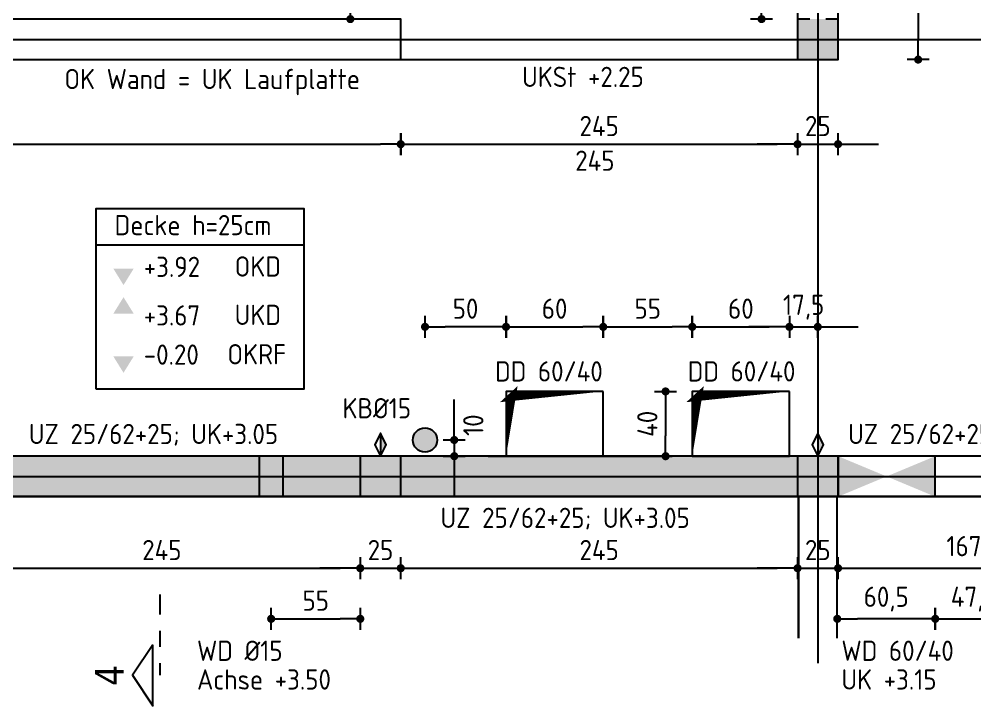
# Model space of a CAD drawing. Extents: x 399 to 532, y -4 to 185.
# Drawn here: x 435.76 to 441.66, y 164.04 to 168.28 of the extents above; entities that cross this region are included whole.
import ezdxf
from ezdxf.enums import TextEntityAlignment as Align

# ---------------------------------------------------------------- set-up
doc = ezdxf.new("R2010")
doc.units = 0
doc.header["$LTSCALE"] = 0.5
doc.header["$MEASUREMENT"] = 0
doc.header["$PDMODE"] = 2
for name, pattern in [('AUSGEZOGEN', [1000.01, 1000, 0.01]), ('DASHDOTSMALL', [1.05, 0.5, -0.25, 0.05, -0.25]), ('HIDDEN', [0.375, 0.25, -0.125]), ('STRICHPUNKT2', [0.55, 0.25, -0.125, 0.05, -0.125])]:
    doc.linetypes.add(name, pattern=pattern)
doc.layers.get('0').update_dxf_attribs({"linetype": 'CONTINUOUS'})
doc.layers.get('Defpoints').update_dxf_attribs({"linetype": 'CONTINUOUS'})
for name, color, linetype in [('0_H10', 13, 'CONTINUOUS'), ('ACHSEN', 7, 'CONTINUOUS'), ('BETON', 7, 'CONTINUOUS'), ('DD', 7, 'CONTINUOUS'), ('Decke', 7, 'CONTINUOUS'), ('Decke Lignatur', 21, 'CONTINUOUS'), ('DRUEBER', 7, 'CONTINUOUS'), ('HILFE', 7, 'CONTINUOUS'), ('HOLZ-ANS', 21, 'CONTINUOUS'), ('KB', 9, 'CONTINUOUS'), ('koten', 7, 'CONTINUOUS'), ('MASSE', 7, 'CONTINUOUS'), ('SCHNITTE', 7, 'CONTINUOUS'), ('Sichtbeton', 7, 'CONTINUOUS'), ('Sturz', 7, 'CONTINUOUS'), ('TEXT', 7, 'CONTINUOUS'), ('UZ', 7, 'CONTINUOUS'), ('WD', 7, 'CONTINUOUS')]:
    doc.layers.add(name, color=color, linetype=linetype)
doc.styles.add('HELV', font='tahoma.ttf')
doc.styles.add('TXT', font='isocp.shx')
doc.dimstyles.new('DOT_I', dxfattribs={"dimscale": 0.5, "dimtxt": 0.25, "dimasz": 0.25, "dimexe": 0.1, "dimexo": 0.3, "dimgap": 0.1, "dimtad": 1, "dimdec": 3, "dimzin": 3, "dimtxsty": 'TXT', "dimblk": 'DOT', "dimblk1": 'DOT', "dimblk2": 'DOT', "dimsah": 1, "dimcen": 0.1, "dimse1": 1, "dimse2": 1, "dimazin": 0, "dimtfac": 1, "dimtdec": 4, "dimtix": 1, "dimtmove": 2, "dimatfit": 3, "dimldrblk": 'DOT', "dimfxl": 0.7, "dimfxlon": 1, "dimtvp": 1, "dimtolj": 1, "dimtzin": 0, "dimarcsym": 0})

# ---------------------------------------------------------------- blocks, each defined once
blk = doc.blocks.new('DKB00')
at = {"layer": 'KB', "linetype": 'AUSGEZOGEN'}
h = blk.add_hatch(color=11, dxfattribs=at)
edge = h.paths.add_edge_path()
edge.add_arc((-8.0849, -8.38), 0.075, 0, 360)
at = {"color": 0, "linetype": 'ByBlock'}
blk.add_circle((-8.0849, -8.38), 0.075, dxfattribs=at)
blk = doc.blocks.new('Beton 1.OG')
at = {"color": 0, "linetype": 'ByBlock', "flags": 128}
for points in [[(17.035, 2.7), (17.285, 2.7), (17.285, 2.95), (17.035, 2.95)], [(17.285, 0.25), (8.935, 0.25), (8.935, 0), (17.285, 0)]]:
    blk.add_lwpolyline(points, close=True, dxfattribs=at)
blk = doc.blocks.new('okrd_u')
at = {"layer": 'koten', "color": 7, "linetype": 'Continuous'}
blk.add_solid([(-0.125, -0.202), (0.125, -0.202), (0, 0)], dxfattribs=at)
at = {"layer": 'koten', "style": 'TXT'}
blk.add_attdef('OKRD', (0.25, -0.35), '', height=0.25, dxfattribs=at)
blk = doc.blocks.new('okrd_o')
at = {"layer": 'koten', "color": 7, "linetype": 'Continuous'}
blk.add_solid([(-0.125, 0.202), (0.125, 0.202), (0, 0)], dxfattribs=at)
at = {"layer": 'koten', "style": 'TXT'}
blk.add_attdef('OKRD', (0.25, 0.1), '', height=0.25, dxfattribs=at)
blk = doc.blocks.new('DOT')
at = {"layer": 'MASSE', "color": 7, "linetype": 'Continuous'}
for p, q in [((0, 0.54), (0, -0.54)), ((0, 0), (-1, 0))]:
    blk.add_line(p, q, dxfattribs=at)
at = {"layer": 'MASSE', "color": 7, "linetype": 'Continuous', "const_width": 0.2}
blk.add_lwpolyline([(-0.1, 0, 1), (0.1, 0, 1)], format="xyb", close=True, dxfattribs=at)
blk = doc.blocks.new('*D403')
at = {"layer": 'Defpoints', "color": 0, "linetype": 'AUSGEZOGEN', "transparency": 16777216}
for p in [(432.466, 167.509), (438.116, 167.509), (438.116, 167.509)]:
    blk.add_point(p, dxfattribs=at)
at = {"layer": 'MASSE', "color": 0, "linetype": 'AUSGEZOGEN', "lineweight": -2, "transparency": 16777216}
blk.add_line((432.591, 167.509), (437.991, 167.509), dxfattribs=at)
at = {"layer": 'MASSE', "color": 0, "linetype": 'AUSGEZOGEN', "lineweight": -2, "transparency": 16777216, "xscale": 0.125, "yscale": 0.125, "zscale": 0.125, "rotation": 180}
blk.add_blockref('DOT', (432.466, 167.509), dxfattribs=at)
at = {"layer": 'MASSE', "color": 0, "linetype": 'AUSGEZOGEN', "lineweight": -2, "transparency": 16777216, "xscale": 0.125, "yscale": 0.125, "zscale": 0.125}
blk.add_blockref('DOT', (438.116, 167.509), dxfattribs=at)
at = {"layer": 'MASSE', "color": 0, "linetype": 'AUSGEZOGEN', "transparency": 16777216, "insert": (435.291, 167.6215), "char_height": 0.125, "attachment_point": 5, "style": 'TXT'}
blk.add_mtext('\\A1;565', dxfattribs=at)
blk = doc.blocks.new('*D404')
at = {"layer": 'Defpoints', "color": 0, "linetype": 'AUSGEZOGEN', "transparency": 16777216}
for p in [(438.116, 167.509), (440.566, 167.509), (440.566, 167.509)]:
    blk.add_point(p, dxfattribs=at)
at = {"layer": 'MASSE', "color": 0, "linetype": 'AUSGEZOGEN', "lineweight": -2, "transparency": 16777216}
blk.add_line((438.241, 167.509), (440.441, 167.509), dxfattribs=at)
at = {"layer": 'MASSE', "color": 0, "linetype": 'AUSGEZOGEN', "lineweight": -2, "transparency": 16777216, "xscale": 0.125, "yscale": 0.125, "zscale": 0.125, "rotation": 180}
blk.add_blockref('DOT', (438.116, 167.509), dxfattribs=at)
at = {"layer": 'MASSE', "color": 0, "linetype": 'AUSGEZOGEN', "lineweight": -2, "transparency": 16777216, "xscale": 0.125, "yscale": 0.125, "zscale": 0.125}
blk.add_blockref('DOT', (440.566, 167.509), dxfattribs=at)
at = {"layer": 'MASSE', "color": 0, "linetype": 'AUSGEZOGEN', "transparency": 16777216, "insert": (439.341, 167.6215), "char_height": 0.125, "attachment_point": 5, "style": 'TXT'}
blk.add_mtext('\\A1;245', dxfattribs=at)
blk = doc.blocks.new('*D405')
at = {"layer": 'Defpoints', "color": 0, "linetype": 'AUSGEZOGEN', "transparency": 16777216}
for p in [(440.566, 167.509), (440.816, 167.509), (440.816, 167.509)]:
    blk.add_point(p, dxfattribs=at)
at = {"layer": 'MASSE', "color": 0, "linetype": 'AUSGEZOGEN', "lineweight": -2, "transparency": 16777216}
for p, q in [((440.441, 167.509), (440.316, 167.509)), ((440.566, 167.509), (440.816, 167.509)), ((440.941, 167.509), (441.066, 167.509))]:
    blk.add_line(p, q, dxfattribs=at)
at = {"layer": 'MASSE', "color": 0, "linetype": 'AUSGEZOGEN', "lineweight": -2, "transparency": 16777216, "xscale": 0.125, "yscale": 0.125, "zscale": 0.125}
blk.add_blockref('DOT', (440.566, 167.509), dxfattribs=at)
at = {"layer": 'MASSE', "color": 0, "linetype": 'AUSGEZOGEN', "lineweight": -2, "transparency": 16777216, "xscale": 0.125, "yscale": 0.125, "zscale": 0.125, "rotation": 180}
blk.add_blockref('DOT', (440.816, 167.509), dxfattribs=at)
at = {"layer": 'MASSE', "color": 0, "linetype": 'AUSGEZOGEN', "transparency": 16777216, "insert": (440.691, 167.6215), "char_height": 0.125, "attachment_point": 5, "style": 'TXT'}
blk.add_mtext('\\A1;25', dxfattribs=at)
blk = doc.blocks.new('*D449')
at = {"layer": 'Defpoints', "color": 0, "linetype": 'AUSGEZOGEN', "transparency": 16777216}
for p in [(435.416, 164.8896), (437.866, 164.8896), (437.866, 164.8896)]:
    blk.add_point(p, dxfattribs=at)
at = {"layer": 'MASSE', "color": 0, "linetype": 'AUSGEZOGEN', "lineweight": -2, "transparency": 16777216}
blk.add_line((435.541, 164.8896), (437.741, 164.8896), dxfattribs=at)
at = {"layer": 'MASSE', "color": 0, "linetype": 'AUSGEZOGEN', "lineweight": -2, "transparency": 16777216, "xscale": 0.125, "yscale": 0.125, "zscale": 0.125, "rotation": 180}
blk.add_blockref('DOT', (435.416, 164.8896), dxfattribs=at)
at = {"layer": 'MASSE', "color": 0, "linetype": 'AUSGEZOGEN', "lineweight": -2, "transparency": 16777216, "xscale": 0.125, "yscale": 0.125, "zscale": 0.125}
blk.add_blockref('DOT', (437.866, 164.8896), dxfattribs=at)
at = {"layer": 'MASSE', "color": 0, "linetype": 'AUSGEZOGEN', "transparency": 16777216, "insert": (436.641, 165.0021), "char_height": 0.125, "attachment_point": 5, "style": 'TXT'}
blk.add_mtext('\\A1;245', dxfattribs=at)
blk = doc.blocks.new('*D450')
at = {"layer": 'Defpoints', "color": 0, "linetype": 'AUSGEZOGEN', "transparency": 16777216}
for p in [(437.866, 164.8896), (438.116, 164.8896), (438.116, 164.8896)]:
    blk.add_point(p, dxfattribs=at)
at = {"layer": 'MASSE', "color": 0, "linetype": 'AUSGEZOGEN', "lineweight": -2, "transparency": 16777216}
for p, q in [((437.741, 164.8896), (437.616, 164.8896)), ((437.866, 164.8896), (438.116, 164.8896)), ((438.241, 164.8896), (438.366, 164.8896))]:
    blk.add_line(p, q, dxfattribs=at)
at = {"layer": 'MASSE', "color": 0, "linetype": 'AUSGEZOGEN', "lineweight": -2, "transparency": 16777216, "xscale": 0.125, "yscale": 0.125, "zscale": 0.125}
blk.add_blockref('DOT', (437.866, 164.8896), dxfattribs=at)
at = {"layer": 'MASSE', "color": 0, "linetype": 'AUSGEZOGEN', "lineweight": -2, "transparency": 16777216, "xscale": 0.125, "yscale": 0.125, "zscale": 0.125, "rotation": 180}
blk.add_blockref('DOT', (438.116, 164.8896), dxfattribs=at)
at = {"layer": 'MASSE', "color": 0, "linetype": 'AUSGEZOGEN', "transparency": 16777216, "insert": (437.991, 165.0021), "char_height": 0.125, "attachment_point": 5, "style": 'TXT'}
blk.add_mtext('\\A1;25', dxfattribs=at)
blk = doc.blocks.new('*D451')
at = {"layer": 'Defpoints', "color": 0, "linetype": 'AUSGEZOGEN', "transparency": 16777216}
for p in [(438.116, 164.8896), (440.566, 164.8896), (440.566, 164.8896)]:
    blk.add_point(p, dxfattribs=at)
at = {"layer": 'MASSE', "color": 0, "linetype": 'AUSGEZOGEN', "lineweight": -2, "transparency": 16777216}
blk.add_line((438.241, 164.8896), (440.441, 164.8896), dxfattribs=at)
at = {"layer": 'MASSE', "color": 0, "linetype": 'AUSGEZOGEN', "lineweight": -2, "transparency": 16777216, "xscale": 0.125, "yscale": 0.125, "zscale": 0.125, "rotation": 180}
blk.add_blockref('DOT', (438.116, 164.8896), dxfattribs=at)
at = {"layer": 'MASSE', "color": 0, "linetype": 'AUSGEZOGEN', "lineweight": -2, "transparency": 16777216, "xscale": 0.125, "yscale": 0.125, "zscale": 0.125}
blk.add_blockref('DOT', (440.566, 164.8896), dxfattribs=at)
at = {"layer": 'MASSE', "color": 0, "linetype": 'AUSGEZOGEN', "transparency": 16777216, "insert": (439.341, 165.0021), "char_height": 0.125, "attachment_point": 5, "style": 'TXT'}
blk.add_mtext('\\A1;245', dxfattribs=at)
blk = doc.blocks.new('*D452')
at = {"layer": 'Defpoints', "color": 0, "linetype": 'AUSGEZOGEN', "transparency": 16777216}
for p in [(440.566, 164.8896), (440.816, 164.8896), (440.816, 164.8896)]:
    blk.add_point(p, dxfattribs=at)
at = {"layer": 'MASSE', "color": 0, "linetype": 'AUSGEZOGEN', "lineweight": -2, "transparency": 16777216}
for p, q in [((440.441, 164.8896), (440.316, 164.8896)), ((440.566, 164.8896), (440.816, 164.8896)), ((440.941, 164.8896), (441.066, 164.8896))]:
    blk.add_line(p, q, dxfattribs=at)
at = {"layer": 'MASSE', "color": 0, "linetype": 'AUSGEZOGEN', "lineweight": -2, "transparency": 16777216, "xscale": 0.125, "yscale": 0.125, "zscale": 0.125}
blk.add_blockref('DOT', (440.566, 164.8896), dxfattribs=at)
at = {"layer": 'MASSE', "color": 0, "linetype": 'AUSGEZOGEN', "lineweight": -2, "transparency": 16777216, "xscale": 0.125, "yscale": 0.125, "zscale": 0.125, "rotation": 180}
blk.add_blockref('DOT', (440.816, 164.8896), dxfattribs=at)
at = {"layer": 'MASSE', "color": 0, "linetype": 'AUSGEZOGEN', "transparency": 16777216, "insert": (440.691, 165.0021), "char_height": 0.125, "attachment_point": 5, "style": 'TXT'}
blk.add_mtext('\\A1;25', dxfattribs=at)
blk = doc.blocks.new('*D453')
at = {"layer": 'Defpoints', "color": 0, "linetype": 'AUSGEZOGEN', "transparency": 16777216}
for p in [(440.816, 164.8896), (442.491, 164.8896), (442.491, 164.8896)]:
    blk.add_point(p, dxfattribs=at)
at = {"layer": 'MASSE', "color": 0, "linetype": 'AUSGEZOGEN', "lineweight": -2, "transparency": 16777216}
blk.add_line((440.941, 164.8896), (442.366, 164.8896), dxfattribs=at)
at = {"layer": 'MASSE', "color": 0, "linetype": 'AUSGEZOGEN', "lineweight": -2, "transparency": 16777216, "xscale": 0.125, "yscale": 0.125, "zscale": 0.125, "rotation": 180}
blk.add_blockref('DOT', (440.816, 164.8896), dxfattribs=at)
at = {"layer": 'MASSE', "color": 0, "linetype": 'AUSGEZOGEN', "lineweight": -2, "transparency": 16777216, "xscale": 0.125, "yscale": 0.125, "zscale": 0.125}
blk.add_blockref('DOT', (442.491, 164.8896), dxfattribs=at)
at = {"layer": 'MASSE', "color": 0, "linetype": 'AUSGEZOGEN', "transparency": 16777216, "insert": (441.6535, 165.0115), "char_height": 0.125, "attachment_point": 5, "style": 'TXT'}
blk.add_mtext('\\A1;167,5', dxfattribs=at)
blk = doc.blocks.new('*D427')
at = {"layer": 'Defpoints', "color": 0, "linetype": 'AUSGEZOGEN', "transparency": 16777216}
for p in [(441.3106, 170.9817), (441.3106, 168.0317), (441.3106, 168.0317)]:
    blk.add_point(p, dxfattribs=at)
at = {"layer": 'MASSE', "color": 0, "linetype": 'AUSGEZOGEN', "lineweight": -2, "transparency": 16777216}
blk.add_line((441.3106, 170.8567), (441.3106, 168.1567), dxfattribs=at)
at = {"layer": 'MASSE', "color": 0, "linetype": 'AUSGEZOGEN', "lineweight": -2, "transparency": 16777216, "xscale": 0.125, "yscale": 0.125, "zscale": 0.125}
for p, rotation in [((441.3106, 170.9817), 90), ((441.3106, 168.0317), 270)]:
    blk.add_blockref('DOT', p, dxfattribs=dict(at, rotation=rotation))
at = {"layer": 'MASSE', "color": 0, "linetype": 'AUSGEZOGEN', "transparency": 16777216, "insert": (441.1981, 169.5067), "char_height": 0.125, "attachment_point": 5, "rotation": 90, "style": 'TXT'}
blk.add_mtext('\\A1;295', dxfattribs=at)
blk = doc.blocks.new('Beton EG')
at = {"color": 0, "linetype": 'ByBlock', "flags": 128}
for points in [[(17.035, 2.7), (17.285, 2.7), (17.285, 5.65), (17.035, 5.65)], [(8.935, 2.7), (14.585, 2.7), (14.585, 2.95), (8.935, 2.95)], [(14.335, 0), (14.585, 0), (14.585, 0.25), (14.335, 0.25)], [(17.035, 0), (17.285, 0), (17.285, 0.25), (17.035, 0.25)]]:
    blk.add_lwpolyline(points, close=True, dxfattribs=at)
blk = doc.blocks.new('*D702')
at = {"layer": 'Defpoints', "color": 0, "linetype": 'AUSGEZOGEN', "transparency": 16777216}
for p in [(437.8048, 170.7317), (437.8048, 168.2817), (437.8048, 168.2817)]:
    blk.add_point(p, dxfattribs=at)
at = {"layer": 'MASSE', "color": 0, "linetype": 'AUSGEZOGEN', "lineweight": -2, "transparency": 16777216}
blk.add_line((437.8048, 170.6067), (437.8048, 168.4067), dxfattribs=at)
at = {"layer": 'MASSE', "color": 0, "linetype": 'AUSGEZOGEN', "lineweight": -2, "transparency": 16777216, "xscale": 0.125, "yscale": 0.125, "zscale": 0.125}
for p, rotation in [((437.8048, 170.7317), 90), ((437.8048, 168.2817), 270)]:
    blk.add_blockref('DOT', p, dxfattribs=dict(at, rotation=rotation))
at = {"layer": 'MASSE', "color": 0, "linetype": 'AUSGEZOGEN', "transparency": 16777216, "insert": (437.6923, 169.5067), "char_height": 0.125, "attachment_point": 5, "rotation": 90, "style": 'TXT'}
blk.add_mtext('\\A1;245', dxfattribs=at)
blk = doc.blocks.new('DD00')
at = {"color": 0, "linetype": 'ByBlock'}
for points in [[(15.775, -15.675), (15.175, -15.675), (15.175, -16.075), (15.775, -16.075)], [(16.925, -15.675), (16.325, -15.675), (16.325, -16.075), (16.925, -16.075)]]:
    blk.add_lwpolyline(points, close=True, dxfattribs=at)
at = {"layer": 'DD', "color": 15, "linetype": 'AUSGEZOGEN'}
for points in [[(15.175, -16.075, 0, 0.0652, 0), (15.2075, -15.6777, 0, 0, 0), (15.1766, -15.7061, 0.0622, 0, 0), (15.775, -15.675, 0, 0, 0)], [(16.325, -16.075, 0, 0.0652, 0), (16.3575, -15.6777, 0, 0, 0), (16.3266, -15.7061, 0.0622, 0, 0), (16.925, -15.675, 0, 0, 0)]]:
    blk.add_lwpolyline(points, format="xyseb", dxfattribs=at)
blk = doc.blocks.new('*D641')
at = {"layer": 'Defpoints', "color": 0, "linetype": 'AUSGEZOGEN', "transparency": 16777216}
for p in [(438.2661, 166.3806), (438.2661, 166.3806), (438.766, 166.3806)]:
    blk.add_point(p, dxfattribs=at)
at = {"layer": 'MASSE', "color": 0, "linetype": 'AUSGEZOGEN', "lineweight": -2, "transparency": 16777216}
blk.add_line((438.641, 166.3806), (438.3911, 166.3806), dxfattribs=at)
at = {"layer": 'MASSE', "color": 0, "linetype": 'AUSGEZOGEN', "lineweight": -2, "transparency": 16777216, "xscale": 0.125, "yscale": 0.125, "zscale": 0.125, "rotation": 180}
blk.add_blockref('DOT', (438.2661, 166.3806), dxfattribs=at)
at = {"layer": 'MASSE', "color": 0, "linetype": 'AUSGEZOGEN', "lineweight": -2, "transparency": 16777216, "xscale": 0.125, "yscale": 0.125, "zscale": 0.125}
blk.add_blockref('DOT', (438.766, 166.3806), dxfattribs=at)
at = {"layer": 'MASSE', "color": 0, "linetype": 'AUSGEZOGEN', "transparency": 16777216, "insert": (438.516, 166.4931), "char_height": 0.125, "attachment_point": 5, "style": 'TXT'}
blk.add_mtext('\\A1;50', dxfattribs=at)
blk = doc.blocks.new('*D642')
at = {"layer": 'Defpoints', "color": 0, "linetype": 'AUSGEZOGEN', "transparency": 16777216}
for p in [(438.766, 166.3806), (439.366, 166.3806), (439.366, 166.3806)]:
    blk.add_point(p, dxfattribs=at)
at = {"layer": 'MASSE', "color": 0, "linetype": 'AUSGEZOGEN', "lineweight": -2, "transparency": 16777216}
blk.add_line((438.891, 166.3806), (439.241, 166.3806), dxfattribs=at)
at = {"layer": 'MASSE', "color": 0, "linetype": 'AUSGEZOGEN', "lineweight": -2, "transparency": 16777216, "xscale": 0.125, "yscale": 0.125, "zscale": 0.125, "rotation": 180}
blk.add_blockref('DOT', (438.766, 166.3806), dxfattribs=at)
at = {"layer": 'MASSE', "color": 0, "linetype": 'AUSGEZOGEN', "lineweight": -2, "transparency": 16777216, "xscale": 0.125, "yscale": 0.125, "zscale": 0.125}
blk.add_blockref('DOT', (439.366, 166.3806), dxfattribs=at)
at = {"layer": 'MASSE', "color": 0, "linetype": 'AUSGEZOGEN', "transparency": 16777216, "insert": (439.066, 166.4931), "char_height": 0.125, "attachment_point": 5, "style": 'TXT'}
blk.add_mtext('\\A1;60', dxfattribs=at)
blk = doc.blocks.new('*D643')
at = {"layer": 'Defpoints', "color": 0, "linetype": 'AUSGEZOGEN', "transparency": 16777216}
for p in [(439.366, 166.3806), (439.916, 166.3806), (439.916, 166.3806)]:
    blk.add_point(p, dxfattribs=at)
at = {"layer": 'MASSE', "color": 0, "linetype": 'AUSGEZOGEN', "lineweight": -2, "transparency": 16777216}
blk.add_line((439.491, 166.3806), (439.791, 166.3806), dxfattribs=at)
at = {"layer": 'MASSE', "color": 0, "linetype": 'AUSGEZOGEN', "lineweight": -2, "transparency": 16777216, "xscale": 0.125, "yscale": 0.125, "zscale": 0.125, "rotation": 180}
blk.add_blockref('DOT', (439.366, 166.3806), dxfattribs=at)
at = {"layer": 'MASSE', "color": 0, "linetype": 'AUSGEZOGEN', "lineweight": -2, "transparency": 16777216, "xscale": 0.125, "yscale": 0.125, "zscale": 0.125}
blk.add_blockref('DOT', (439.916, 166.3806), dxfattribs=at)
at = {"layer": 'MASSE', "color": 0, "linetype": 'AUSGEZOGEN', "transparency": 16777216, "insert": (439.641, 166.4931), "char_height": 0.125, "attachment_point": 5, "style": 'TXT'}
blk.add_mtext('\\A1;55', dxfattribs=at)
blk = doc.blocks.new('*D644')
at = {"layer": 'Defpoints', "color": 0, "linetype": 'AUSGEZOGEN', "transparency": 16777216}
for p in [(439.916, 166.3806), (440.516, 166.3806), (440.516, 166.3806)]:
    blk.add_point(p, dxfattribs=at)
at = {"layer": 'MASSE', "color": 0, "linetype": 'AUSGEZOGEN', "lineweight": -2, "transparency": 16777216}
blk.add_line((440.041, 166.3806), (440.391, 166.3806), dxfattribs=at)
at = {"layer": 'MASSE', "color": 0, "linetype": 'AUSGEZOGEN', "lineweight": -2, "transparency": 16777216, "xscale": 0.125, "yscale": 0.125, "zscale": 0.125, "rotation": 180}
blk.add_blockref('DOT', (439.916, 166.3806), dxfattribs=at)
at = {"layer": 'MASSE', "color": 0, "linetype": 'AUSGEZOGEN', "lineweight": -2, "transparency": 16777216, "xscale": 0.125, "yscale": 0.125, "zscale": 0.125}
blk.add_blockref('DOT', (440.516, 166.3806), dxfattribs=at)
at = {"layer": 'MASSE', "color": 0, "linetype": 'AUSGEZOGEN', "transparency": 16777216, "insert": (440.216, 166.4931), "char_height": 0.125, "attachment_point": 5, "style": 'TXT'}
blk.add_mtext('\\A1;60', dxfattribs=at)
blk = doc.blocks.new('*D645')
at = {"layer": 'Defpoints', "color": 0, "linetype": 'AUSGEZOGEN', "transparency": 16777216}
for p in [(440.516, 166.3806), (440.691, 166.3806), (440.691, 166.3806)]:
    blk.add_point(p, dxfattribs=at)
at = {"layer": 'MASSE', "color": 0, "linetype": 'AUSGEZOGEN', "lineweight": -2, "transparency": 16777216}
for p, q in [((440.391, 166.3806), (440.266, 166.3806)), ((440.516, 166.3806), (440.691, 166.3806)), ((440.816, 166.3806), (440.941, 166.3806))]:
    blk.add_line(p, q, dxfattribs=at)
at = {"layer": 'MASSE', "color": 0, "linetype": 'AUSGEZOGEN', "lineweight": -2, "transparency": 16777216, "xscale": 0.125, "yscale": 0.125, "zscale": 0.125}
blk.add_blockref('DOT', (440.516, 166.3806), dxfattribs=at)
at = {"layer": 'MASSE', "color": 0, "linetype": 'AUSGEZOGEN', "lineweight": -2, "transparency": 16777216, "xscale": 0.125, "yscale": 0.125, "zscale": 0.125, "rotation": 180}
blk.add_blockref('DOT', (440.691, 166.3806), dxfattribs=at)
at = {"layer": 'MASSE', "color": 0, "linetype": 'AUSGEZOGEN', "transparency": 16777216, "insert": (440.6035, 166.5024), "char_height": 0.125, "attachment_point": 5, "style": 'TXT'}
blk.add_mtext('\\A1;17,5', dxfattribs=at)
blk = doc.blocks.new('*D646')
at = {"layer": 'Defpoints', "color": 0, "linetype": 'AUSGEZOGEN', "transparency": 16777216}
for p in [(439.7512, 165.9817), (439.7512, 165.5817), (439.7512, 165.5817)]:
    blk.add_point(p, dxfattribs=at)
at = {"layer": 'MASSE', "color": 0, "linetype": 'AUSGEZOGEN', "lineweight": -2, "transparency": 16777216}
blk.add_line((439.7512, 165.8567), (439.7512, 165.7067), dxfattribs=at)
at = {"layer": 'MASSE', "color": 0, "linetype": 'AUSGEZOGEN', "lineweight": -2, "transparency": 16777216, "xscale": 0.125, "yscale": 0.125, "zscale": 0.125}
for p, rotation in [((439.7512, 165.9817), 90), ((439.7512, 165.5817), 270)]:
    blk.add_blockref('DOT', p, dxfattribs=dict(at, rotation=rotation))
at = {"layer": 'MASSE', "color": 0, "linetype": 'AUSGEZOGEN', "transparency": 16777216, "insert": (439.6387, 165.7817), "char_height": 0.125, "attachment_point": 5, "rotation": 90, "style": 'TXT'}
blk.add_mtext('\\A1;40', dxfattribs=at)
blk = doc.blocks.new('*D647')
at = {"layer": 'Defpoints', "color": 0, "linetype": 'AUSGEZOGEN', "transparency": 16777216}
for p in [(438.4463, 165.6817), (438.4463, 165.5817), (438.4463, 165.5817)]:
    blk.add_point(p, dxfattribs=at)
at = {"layer": 'MASSE', "color": 0, "linetype": 'AUSGEZOGEN', "lineweight": -2, "transparency": 16777216}
for p, q in [((438.4463, 165.8067), (438.4463, 165.9317)), ((438.4463, 165.6817), (438.4463, 165.5817)), ((438.4463, 165.4567), (438.4463, 165.3317))]:
    blk.add_line(p, q, dxfattribs=at)
at = {"layer": 'MASSE', "color": 0, "linetype": 'AUSGEZOGEN', "lineweight": -2, "transparency": 16777216, "xscale": 0.125, "yscale": 0.125, "zscale": 0.125}
for p, rotation in [((438.4463, 165.6817), 270), ((438.4463, 165.5817), 90)]:
    blk.add_blockref('DOT', p, dxfattribs=dict(at, rotation=rotation))
at = {"layer": 'MASSE', "color": 0, "linetype": 'AUSGEZOGEN', "transparency": 16777216, "insert": (438.564, 165.7734), "char_height": 0.125, "attachment_point": 5, "rotation": 90, "style": 'TXT'}
blk.add_mtext('\\A1;10', dxfattribs=at)
blk = doc.blocks.new('WD00')
at = {"color": 0, "linetype": 'ByBlock'}
for points in [[(13.65, -16.325), (13.8, -16.325), (13.8, -16.075), (13.65, -16.075)], [(17.225, -16.325), (17.825, -16.325), (17.825, -16.075), (17.225, -16.075)]]:
    blk.add_lwpolyline(points, close=True, dxfattribs=at)
at = {"layer": 'WD', "color": 1, "linetype": 'ByBlock'}
for points in [[(13.65, -16.325), (13.65, -16.075), (13.8, -16.075), (13.8, -16.325)], [(17.225, -16.325), (17.225, -16.075), (17.825, -16.075), (17.825, -16.325)]]:
    blk.add_solid(points, dxfattribs=at)
blk = doc.blocks.new('*D621')
at = {"layer": 'Defpoints', "color": 0, "linetype": 'AUSGEZOGEN', "transparency": 16777216}
for p in [(440.811, 164.577), (440.811, 164.577), (441.416, 164.577)]:
    blk.add_point(p, dxfattribs=at)
at = {"layer": 'MASSE', "color": 0, "linetype": 'AUSGEZOGEN', "lineweight": -2, "transparency": 16777216}
blk.add_line((441.291, 164.577), (440.936, 164.577), dxfattribs=at)
at = {"layer": 'MASSE', "color": 0, "linetype": 'AUSGEZOGEN', "lineweight": -2, "transparency": 16777216, "xscale": 0.125, "yscale": 0.125, "zscale": 0.125, "rotation": 180}
blk.add_blockref('DOT', (440.811, 164.577), dxfattribs=at)
at = {"layer": 'MASSE', "color": 0, "linetype": 'AUSGEZOGEN', "lineweight": -2, "transparency": 16777216, "xscale": 0.125, "yscale": 0.125, "zscale": 0.125}
blk.add_blockref('DOT', (441.416, 164.577), dxfattribs=at)
at = {"layer": 'MASSE', "color": 0, "linetype": 'AUSGEZOGEN', "transparency": 16777216, "insert": (441.1135, 164.6989), "char_height": 0.125, "attachment_point": 5, "style": 'TXT'}
blk.add_mtext('\\A1;60,5', dxfattribs=at)
blk = doc.blocks.new('*D622')
at = {"layer": 'Defpoints', "color": 0, "linetype": 'AUSGEZOGEN', "transparency": 16777216}
for p in [(441.416, 164.577), (441.8914, 164.577), (441.8914, 164.577)]:
    blk.add_point(p, dxfattribs=at)
at = {"layer": 'MASSE', "color": 0, "linetype": 'AUSGEZOGEN', "lineweight": -2, "transparency": 16777216}
blk.add_line((441.541, 164.577), (441.7664, 164.577), dxfattribs=at)
at = {"layer": 'MASSE', "color": 0, "linetype": 'AUSGEZOGEN', "lineweight": -2, "transparency": 16777216, "xscale": 0.125, "yscale": 0.125, "zscale": 0.125, "rotation": 180}
blk.add_blockref('DOT', (441.416, 164.577), dxfattribs=at)
at = {"layer": 'MASSE', "color": 0, "linetype": 'AUSGEZOGEN', "lineweight": -2, "transparency": 16777216, "xscale": 0.125, "yscale": 0.125, "zscale": 0.125}
blk.add_blockref('DOT', (441.8914, 164.577), dxfattribs=at)
at = {"layer": 'MASSE', "color": 0, "linetype": 'AUSGEZOGEN', "transparency": 16777216, "insert": (441.6537, 164.6989), "char_height": 0.125, "attachment_point": 5, "style": 'TXT'}
blk.add_mtext('\\A1;47,5', dxfattribs=at)
blk = doc.blocks.new('*D627')
at = {"layer": 'Defpoints', "color": 0, "linetype": 'AUSGEZOGEN', "transparency": 16777216}
for p in [(440.3439, 168.8967), (440.3439, 168.2817), (440.3439, 168.2817)]:
    blk.add_point(p, dxfattribs=at)
at = {"layer": 'MASSE', "color": 0, "linetype": 'AUSGEZOGEN', "lineweight": -2, "transparency": 16777216}
blk.add_line((440.3439, 168.7717), (440.3439, 168.4067), dxfattribs=at)
at = {"layer": 'MASSE', "color": 0, "linetype": 'AUSGEZOGEN', "lineweight": -2, "transparency": 16777216, "xscale": 0.125, "yscale": 0.125, "zscale": 0.125}
for p, rotation in [((440.3439, 168.8967), 90), ((440.3439, 168.2817), 270)]:
    blk.add_blockref('DOT', p, dxfattribs=dict(at, rotation=rotation))
at = {"layer": 'MASSE', "color": 0, "linetype": 'AUSGEZOGEN', "transparency": 16777216, "insert": (440.222, 168.5892), "char_height": 0.125, "attachment_point": 5, "rotation": 90, "style": 'TXT'}
blk.add_mtext('\\A1;61,5', dxfattribs=at)
blk = doc.blocks.new('Achsen EG')
at = {"color": 0, "linetype": 'ByBlock', "lineweight": -2}
for p, q in [((17.1, 1.9945), (17.1, -17.3536)), ((-4.6233, -13.5), (28.2854, -13.5)), ((-4.6233, -16.2), (28.2854, -16.2))]:
    blk.add_line(p, q, dxfattribs=at)
blk = doc.blocks.new('*D726')
at = {"layer": 'Defpoints', "color": 0, "linetype": 'AUSGEZOGEN', "transparency": 16777216}
for p in [(437.316, 164.577), (437.866, 164.577), (437.866, 164.577)]:
    blk.add_point(p, dxfattribs=at)
at = {"layer": 'MASSE', "color": 0, "linetype": 'AUSGEZOGEN', "lineweight": -2, "transparency": 16777216}
blk.add_line((437.441, 164.577), (437.741, 164.577), dxfattribs=at)
at = {"layer": 'MASSE', "color": 0, "linetype": 'AUSGEZOGEN', "lineweight": -2, "transparency": 16777216, "xscale": 0.125, "yscale": 0.125, "zscale": 0.125, "rotation": 180}
blk.add_blockref('DOT', (437.316, 164.577), dxfattribs=at)
at = {"layer": 'MASSE', "color": 0, "linetype": 'AUSGEZOGEN', "lineweight": -2, "transparency": 16777216, "xscale": 0.125, "yscale": 0.125, "zscale": 0.125}
blk.add_blockref('DOT', (437.866, 164.577), dxfattribs=at)
at = {"layer": 'MASSE', "color": 0, "linetype": 'AUSGEZOGEN', "transparency": 16777216, "insert": (437.591, 164.6895), "char_height": 0.125, "attachment_point": 5, "style": 'TXT'}
blk.add_mtext('\\A1;55', dxfattribs=at)
blk = doc.blocks.new('SB')
at = {"color": 0, "linetype": 'ByBlock'}
blk.add_line((0, 0.1414), (0, 0), dxfattribs=at)
blk.add_lwpolyline([(0, 0), (0.035, 0.0707), (0, 0.1414), (-0.035, 0.071)], close=True, dxfattribs=at)
blk.add_solid([(0, 0), (0, 0.1414), (0.035, 0.0707)], dxfattribs=at)
blk = doc.blocks.new('SCHN-2')
at = {"layer": 'SCHNITTE', "color": 6, "linetype": 'Continuous'}
blk.add_lwpolyline([(0.378, 0.088), (0, 0.34), (-0.378, 0.088)], close=True, dxfattribs=at)
at = {"layer": 'SCHNITTE', "color": 1, "linetype": 'DASHDOTSMALL', "style": 'HELV'}
blk.add_attdef('SCHN-2', text='', height=0.35, dxfattribs=at).set_placement((0, 0.45), align=Align.CENTER)

msp = doc.modelspace()

# ---------------------------------------------------------------- hatches: boundary and pattern name
at = {"layer": '0_H10', "linetype": 'AUSGEZOGEN'}
h = msp.add_hatch(color=256, dxfattribs=at)
h.paths.add_polyline_path([(440.816, 179.0817), (432.466, 179.0817), (432.466, 178.8317), (440.816, 178.8317)])
h.paths.add_polyline_path([(449.691, 178.8317), (449.691, 179.0817), (449.351, 179.0817), (449.351, 178.8317)])
h.paths.add_polyline_path([(443.516, 177.5817), (443.516, 178.8317), (448.216, 178.8317), (448.216, 179.0817), (442.491, 179.0817), (442.491, 178.8317), (443.266, 178.8317), (443.266, 177.5817)])
h.paths.add_polyline_path([(449.441, 171.5017), (449.441, 165.5817), (446.866, 165.5817), (446.866, 167.5317), (444.566, 167.5317), (444.566, 166.8667), (444.816, 166.8667), (444.816, 167.2817), (446.616, 167.2817), (446.616, 165.5817), (444.816, 165.5817), (444.816, 165.7667), (444.566, 165.7667), (444.566, 165.5817), (443.516, 165.5817), (443.516, 165.7667), (443.266, 165.7667), (443.266, 165.5817), (442.491, 165.5817), (442.491, 165.3317), (449.691, 165.3317), (449.691, 171.5017)])
h.paths.add_polyline_path([(449.441, 175.0117), (449.441, 172.5517), (449.691, 172.5517), (449.691, 175.0117)])
h.paths.add_polyline_path([(449.691, 176.0617), (449.691, 176.3817), (443.516, 176.3817), (443.516, 176.4817), (443.266, 176.4817), (443.266, 176.0317), (443.516, 176.0317), (443.516, 176.1317), (449.441, 176.1317), (449.441, 176.0617)])
h.paths.add_polyline_path([(451.586, 168.0067), (451.836, 168.0067), (451.836, 176.4067), (451.586, 176.4067)])
h.paths.add_polyline_path([(443.516, 172.5017), (443.266, 172.5017), (443.266, 175.0217), (443.516, 175.0217)])
h.paths.add_polyline_path([(430.791, 179.0817), (423.531, 179.0817), (423.531, 178.8017), (419.931, 178.8017), (419.931, 178.5517), (423.531, 178.5517), (423.531, 175.0005), (423.831, 175.0005), (423.831, 178.8317), (430.791, 178.8317)])
h.paths.add_polyline_path([(430.791, 165.5817), (423.831, 165.5817), (423.831, 172.6767), (423.531, 172.6767), (423.531, 165.3317), (430.791, 165.3317)])
h.paths.add_polyline_path([(443.516, 169.1167), (443.266, 169.1167), (443.266, 171.4917), (443.516, 171.4917)], flags=17)
h.paths.add_polyline_path([(440.816, 165.5817), (432.466, 165.5817), (432.466, 165.3317), (440.816, 165.3317)])
h.paths.add_polyline_path([(425.266, 176.1317), (425.516, 176.1317), (425.516, 176.3817), (425.266, 176.3817)], flags=17)
h.paths.add_polyline_path([(429.766, 176.1317), (430.016, 176.1317), (430.016, 176.3817), (429.766, 176.3817)], flags=17)
h.paths.add_polyline_path([(440.566, 176.1317), (440.816, 176.1317), (440.816, 176.3817), (440.566, 176.3817)])
h.paths.add_polyline_path([(432.466, 176.1317), (432.716, 176.1317), (432.716, 176.3817), (432.466, 176.3817)])
h.paths.add_polyline_path([(425.266, 168.0317), (425.516, 168.0317), (425.516, 168.2817), (425.266, 168.2817)], flags=17)
h.paths.add_polyline_path([(429.766, 168.0317), (430.016, 168.0317), (430.016, 168.2817), (429.766, 168.2817)], flags=17)
h.paths.add_polyline_path([(440.566, 168.0317), (440.816, 168.0317), (440.816, 168.2817), (440.566, 168.2817)])
h.paths.add_polyline_path([(432.466, 168.0317), (432.716, 168.0317), (432.716, 168.2817), (432.466, 168.2817)])

# ---------------------------------------------------------------- linework, layer by layer
at = {"layer": 'Decke', "linetype": 'Continuous'}
msp.add_lwpolyline([(423.531, 165.3317), (449.691, 165.3317), (449.691, 181.7817), (423.531, 181.7817), (419.761, 181.7817), (419.761, 178.8717), (419.931, 178.8717), (419.931, 172.7067), (423.531, 172.7067), (423.531, 166.0567)], close=True, dxfattribs=at)
at = {"layer": 'Decke Lignatur'}
for points in [[(440.571, 164.4567), (440.571, 165.3317), (432.711, 165.3317), (432.711, 164.4567)], [(443.391, 164.4567), (443.391, 165.3317), (440.571, 165.3317), (440.571, 164.4567)]]:
    msp.add_lwpolyline(points, dxfattribs=at)
at = {"layer": 'HILFE', "color": 3, "linetype": 'AUSGEZOGEN'}
msp.add_line((436.2325, 166.8873), (437.5192, 166.8873), dxfattribs=at)
at = {"layer": 'HOLZ-ANS'}
msp.add_lwpolyline([(440.811, 164.4567), (440.811, 165.3317), (440.571, 165.3317), (440.571, 164.4567)], dxfattribs=at)
at = {"layer": 'SCHNITTE', "color": 6, "linetype": 'STRICHPUNKT2'}
msp.add_line((436.6292, 164.7282), (436.6292, 164.2282), dxfattribs=at)
at = {"layer": 'Sturz', "linetype": 'Continuous'}
msp.add_line((437.991, 168.0317), (440.566, 168.0317), dxfattribs=at)
at = {"layer": 'TEXT', "color": 3, "linetype": 'AUSGEZOGEN'}
msp.add_lwpolyline([(436.2325, 165.9977), (437.5192, 165.9977), (437.5192, 167.1097), (436.2325, 167.1097)], close=True, dxfattribs=at)
at = {"layer": 'UZ', "color": 7, "linetype": 'AUSGEZOGEN'}
for p, q in [((437.866, 165.5817), (435.416, 165.5817)), ((440.566, 165.5817), (438.116, 165.5817)), ((438.656, 165.5817), (439.791, 165.5817)), ((442.491, 165.5817), (440.816, 165.5817))]:
    msp.add_line(p, q, dxfattribs=at)

# ---------------------------------------------------------------- block references
at = {"layer": 'ACHSEN', "color": 140, "linetype": 'AUSGEZOGEN'}
msp.add_blockref('Achsen EG', (423.591, 181.6567), dxfattribs=at)
at = {"layer": 'BETON', "color": 6, "linetype": 'AUSGEZOGEN'}
msp.add_blockref('Beton EG', (423.531, 165.3317), dxfattribs=at)
at = {"layer": 'DD', "color": 7, "linetype": 'AUSGEZOGEN'}
msp.add_blockref('DD00', (423.591, 181.6567), dxfattribs=at)
at = {"layer": 'DRUEBER', "color": 7, "linetype": 'HIDDEN'}
msp.add_blockref('Beton 1.OG', (423.531, 165.3317), dxfattribs=at)
at = {"layer": 'KB', "color": 9, "linetype": 'AUSGEZOGEN'}
msp.add_blockref('DKB00', (446.351, 174.0617), dxfattribs=at)
at = {"layer": 'koten', "color": 1, "linetype": 'AUSGEZOGEN', "xscale": 0.5, "yscale": 0.5, "zscale": 0.5}
for name, p, values in [('okrd_o', (436.4043, 166.6389), {'OKRD': '+3.92'}), ('okrd_u', (436.4043, 166.5639), {'OKRD': '+3.67'}), ('okrd_o', (436.4043, 166.0968), {'OKRD': '-0.20'})]:
    msp.add_blockref(name, p, dxfattribs=at).add_auto_attribs(values)
at = {"layer": 'SCHNITTE', "color": 6, "linetype": 'STRICHPUNKT2', "xscale": 0.5, "yscale": 0.5, "zscale": 0.5, "rotation": 90}
msp.add_blockref('SCHN-2', (436.6292, 164.2282), dxfattribs=at).add_auto_attribs({'SCHN-2': '4'})
at = {"layer": 'Sichtbeton', "color": 7, "linetype": 'AUSGEZOGEN'}
for p in [(437.991, 165.5817), (440.691, 165.5817)]:
    msp.add_blockref('SB', p, dxfattribs=at)
at = {"layer": 'WD', "color": 7, "linetype": 'AUSGEZOGEN'}
msp.add_blockref('WD00', (423.591, 181.6567), dxfattribs=at)

# ---------------------------------------------------------------- texts
at = {"layer": 'DD', "color": 7, "linetype": 'AUSGEZOGEN', "style": 'TXT'}
for s, p in [('DD 60/40', (438.6981, 166.0431)), ('DD 60/40', (439.8877, 166.0431)), ('KB%%C15', (437.7564, 165.8154))]:
    msp.add_text(s, height=0.125, dxfattribs=at).set_placement(p)
at = {"layer": 'TEXT', "color": 7, "linetype": 'AUSGEZOGEN', "style": 'TXT'}
for s, p in [('OK Wand = UK Laufplatte', (436.0392, 167.8491)), ('UKSt +2.25', (438.8652, 167.8624)), ('245', (439.1932, 167.3448)), ('Decke h=25cm', (436.3494, 166.9469)), ('OKD', (437.0904, 166.691)), ('UKD', (437.0904, 166.3921)), ('OKRF', (437.0456, 166.1489)), ('UZ 25/62+25; UK+3.05', (435.8196, 165.6564)), ('UZ 25/62+25; UK+3.05', (440.8782, 165.6564)), ('UZ 25/62+25; UK+3.05', (438.3613, 165.1384))]:
    msp.add_text(s, height=0.125, dxfattribs=at).set_placement(p)
at = {"layer": 'WD', "color": 7, "linetype": 'AUSGEZOGEN', "style": 'TXT'}
for s, p in [('WD %%C15', (436.8579, 164.3174)), ('WD 60/40', (440.8369, 164.3174)), ('Achse +3.50', (436.8579, 164.1399)), ('UK +3.15', (440.8369, 164.1399))]:
    msp.add_text(s, height=0.125, dxfattribs=at).set_placement(p)

# ---------------------------------------------------------------- dimensions: what is measured, and where the dimension line sits
at = {"layer": 'MASSE', "color": 7, "linetype": 'AUSGEZOGEN'}
for base, p1, p2, override, picture, middle in [((441.3106, 168.0317), (441.3106, 170.9817), (441.3106, 168.0317), {"dimdec": 0, "dimlfac": 100}, '*D427', (441.1981, 169.5067)), ((437.8048, 168.2817), (437.8048, 170.7317), (437.8048, 168.2817), {"dimdec": 0, "dimlfac": 100}, '*D702', (437.6923, 169.5067)), ((440.3439, 168.2817), (440.3439, 168.8967), (440.3439, 168.2817), {"dimdec": 1, "dimlfac": 100}, '*D627', (440.222, 168.5892)), ((439.7512, 165.5817), (439.7512, 165.9817), (439.7512, 165.5817), {"dimdec": 0, "dimlfac": 100}, '*D646', (439.6387, 165.7817))]:
    dim = msp.add_linear_dim(base=base, p1=p1, p2=p2, angle=90, dimstyle='DOT_I', override=override, dxfattribs=at)
    dim.commit()
    dim.dimension.update_dxf_attribs({"geometry": picture, "text_midpoint": middle})
for base, p1, p2, override, picture, middle in [((438.116, 167.509), (432.466, 167.509), (438.116, 167.509), {"dimdec": 0, "dimlfac": 100}, '*D403', (435.291, 167.6215)), ((440.566, 167.509), (438.116, 167.509), (440.566, 167.509), {"dimdec": 0, "dimlfac": 100}, '*D404', (439.341, 167.6215)), ((440.816, 167.509), (440.566, 167.509), (440.816, 167.509), {"dimdec": 0, "dimlfac": 100}, '*D405', (440.691, 167.6215)), ((438.2661, 166.3806), (438.766, 166.3806), (438.2661, 166.3806), {"dimdec": 0, "dimlfac": 100}, '*D641', (438.516, 166.4931)), ((439.366, 166.3806), (438.766, 166.3806), (439.366, 166.3806), {"dimdec": 0, "dimlfac": 100}, '*D642', (439.066, 166.4931)), ((439.916, 166.3806), (439.366, 166.3806), (439.916, 166.3806), {"dimdec": 0, "dimlfac": 100}, '*D643', (439.641, 166.4931)), ((440.516, 166.3806), (439.916, 166.3806), (440.516, 166.3806), {"dimdec": 0, "dimlfac": 100}, '*D644', (440.216, 166.4931)), ((440.691, 166.3806), (440.516, 166.3806), (440.691, 166.3806), {"dimdec": 1, "dimlfac": 100}, '*D645', (440.6035, 166.5024)), ((437.866, 164.8896), (435.416, 164.8896), (437.866, 164.8896), {"dimdec": 0, "dimlfac": 100}, '*D449', (436.641, 165.0021)), ((438.116, 164.8896), (437.866, 164.8896), (438.116, 164.8896), {"dimdec": 0, "dimlfac": 100}, '*D450', (437.991, 165.0021)), ((440.566, 164.8896), (438.116, 164.8896), (440.566, 164.8896), {"dimdec": 0, "dimlfac": 100}, '*D451', (439.341, 165.0021)), ((440.816, 164.8896), (440.566, 164.8896), (440.816, 164.8896), {"dimdec": 0, "dimlfac": 100}, '*D452', (440.691, 165.0021)), ((442.491, 164.8896), (440.816, 164.8896), (442.491, 164.8896), {"dimdec": 1, "dimlfac": 100}, '*D453', (441.6535, 165.0115)), ((437.866, 164.577), (437.316, 164.577), (437.866, 164.577), {"dimdec": 0, "dimlfac": 100}, '*D726', (437.591, 164.6895)), ((440.811, 164.577), (441.416, 164.577), (440.811, 164.577), {"dimdec": 1, "dimlfac": 100}, '*D621', (441.1135, 164.6989)), ((441.8914, 164.577), (441.416, 164.577), (441.8914, 164.577), {"dimdec": 1, "dimlfac": 100}, '*D622', (441.6537, 164.6989))]:
    dim = msp.add_linear_dim(base=base, p1=p1, p2=p2, dimstyle='DOT_I', override=override, dxfattribs=at)
    dim.commit()
    dim.dimension.update_dxf_attribs({"geometry": picture, "text_midpoint": middle})
dim = msp.add_linear_dim(base=(438.4463, 165.5817), p1=(438.4463, 165.6817), p2=(438.4463, 165.5817), angle=90, dimstyle='DOT_I', override={"dimdec": 0, "dimlfac": 100}, dxfattribs=at)
dim.commit()
dim.dimension.update_dxf_attribs({"geometry": '*D647', "text_midpoint": (438.564, 165.7734), "dimtype": 160})

doc.saveas('drawing.dxf')
